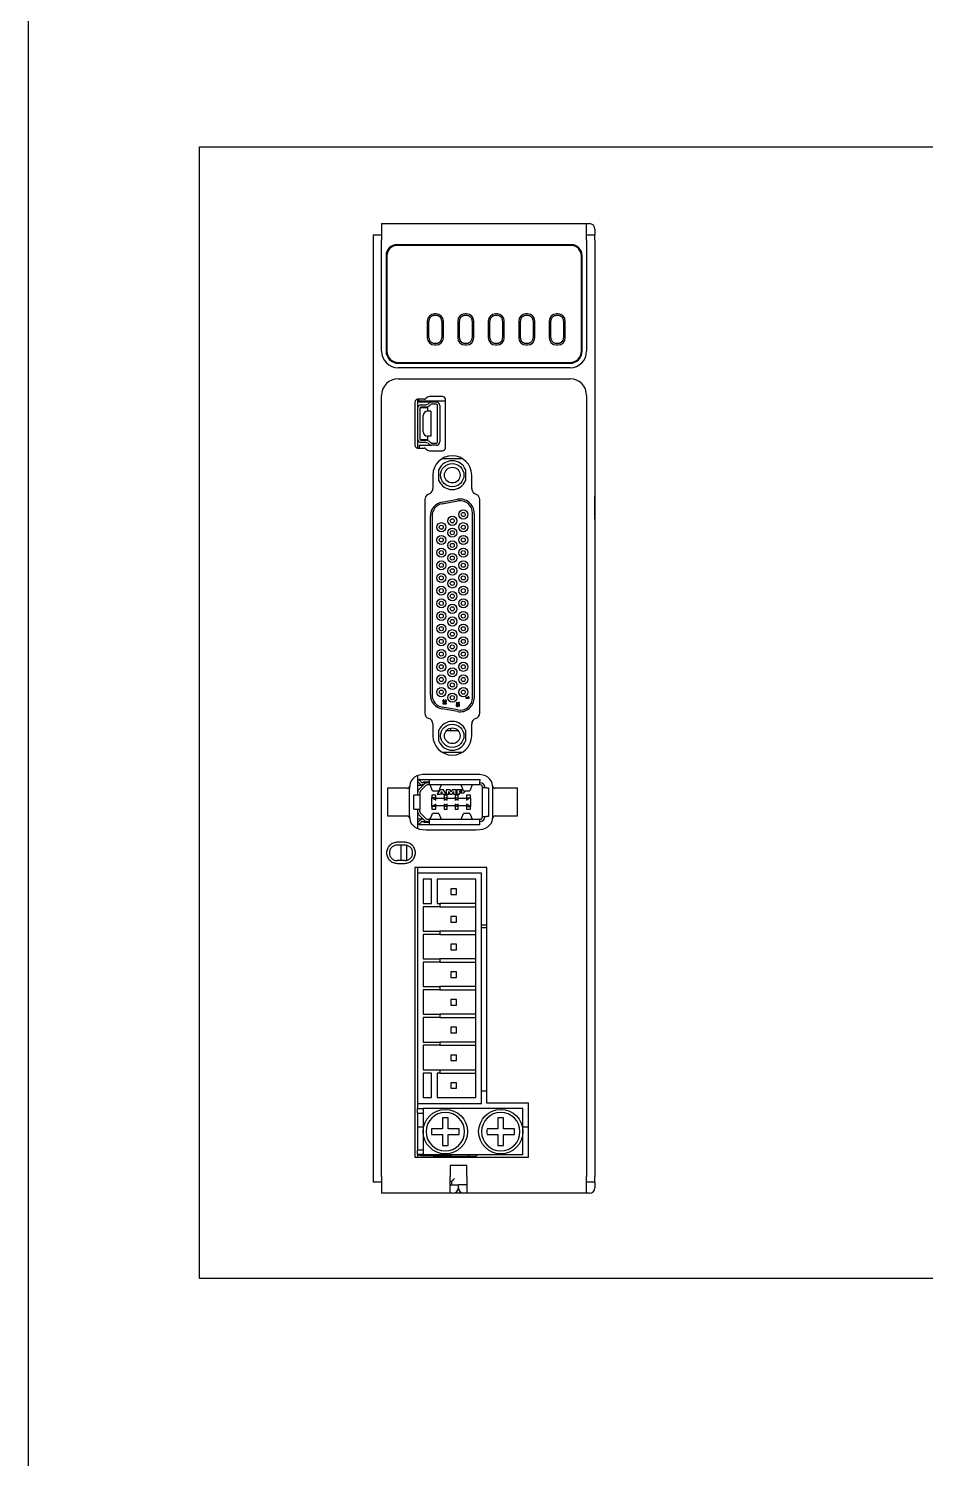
# Model space of a CAD drawing. Header units: inches. Extents: x 57 to 2760, y -193 to 2149.
# Drawn here: x 1516.4 to 1678.3, y 1387.6 to 1645.7 of the extents above; entities that cross this region are included whole.
import ezdxf

# ---------------------------------------------------------------- set-up
doc = ezdxf.new("R2010")
doc.units = ezdxf.units.IN
doc.header["$MEASUREMENT"] = 0

# ---------------------------------------------------------------- blocks, each defined once
blk = doc.blocks.new('EL7 Leadshine')
at = {"color": 7, "linetype": 'Continuous', "lineweight": 25}
for p, q in [((0, 85.5), (1.5, 85.5)), ((0, 85.5), (0, 84.5)), ((1.5, 87.5), (38.5, 87.5)), ((1.5, 87.5), (1.5, 84.5)), ((38.5, 84.5), (38.5, 87.5)), ((38.5, 87.5), (39, 87.5)), ((38.5, 85.5), (40, 85.5)), ((40, 86.5), (40, 85.5)), ((40, 84.5), (40, 85.5)), ((0, 84.5), (0, -84.5)), ((1.5, 64.5), (1.5, 84.5)), ((35.7, 83.7), (4.3, 83.7)), ((35.7, 83.55), (4.3, 83.55)), ((38.5, 84.5), (38.5, 64.5)), ((40, 84.5), (40, -84.5)), ((2.3, 81.7), (2.3, 64.5)), ((2.45, 81.7), (2.45, 64.5)), ((37.55, 64.5), (37.55, 81.7)), ((37.7, 64.5), (37.7, 81.7)), ((9.74, 69.91), (9.74, 66.91)), ((10.04, 66.91), (10.04, 69.91)), ((11.34, 71.21), (11.04, 71.21)), ((11.34, 70.91), (11.04, 70.91)), ((12.34, 69.91), (12.34, 66.91)), ((12.64, 66.91), (12.64, 69.91)), ((15.24, 69.91), (15.24, 66.91)), ((15.54, 66.91), (15.54, 69.91)), ((16.84, 71.21), (16.54, 71.21)), ((16.84, 70.91), (16.54, 70.91)), ((17.84, 69.91), (17.84, 66.91)), ((18.14, 66.91), (18.14, 69.91)), ((20.74, 69.91), (20.74, 66.91)), ((21.04, 66.91), (21.04, 69.91)), ((22.34, 71.21), (22.04, 71.21)), ((22.34, 70.91), (22.04, 70.91)), ((23.34, 69.91), (23.34, 66.91)), ((23.64, 66.91), (23.64, 69.91)), ((26.24, 69.91), (26.24, 66.91)), ((26.54, 66.91), (26.54, 69.91)), ((27.84, 71.21), (27.54, 71.21)), ((27.84, 70.91), (27.54, 70.91)), ((28.84, 69.91), (28.84, 66.91)), ((29.14, 66.91), (29.14, 69.91)), ((31.74, 69.91), (31.74, 66.91)), ((32.04, 66.91), (32.04, 69.91)), ((33.34, 71.21), (33.04, 71.21)), ((33.34, 70.91), (33.04, 70.91)), ((34.34, 69.91), (34.34, 66.91)), ((34.64, 66.91), (34.64, 69.91)), ((11.04, 65.91), (11.34, 65.91)), ((11.04, 65.61), (11.34, 65.61)), ((16.54, 65.91), (16.84, 65.91)), ((16.54, 65.61), (16.84, 65.61)), ((22.04, 65.91), (22.34, 65.91)), ((22.04, 65.61), (22.34, 65.61)), ((27.54, 65.91), (27.84, 65.91)), ((27.54, 65.61), (27.84, 65.61)), ((33.04, 65.91), (33.34, 65.91)), ((33.04, 65.61), (33.34, 65.61)), ((4.5, 62.45), (35.5, 62.45)), ((4.5, 62.3), (35.5, 62.3)), ((35.5, 61.5), (4.5, 61.5)), ((4.5, 59.5), (35.5, 59.5)), ((1.5, -84.5), (1.5, 56.5)), ((7.5, 55.3), (7.5, 47.5)), ((9.16, 55.8), (8, 55.8)), ((8, 55.8), (8, 54.2)), ((8, 54.2), (8, 48.6)), ((8.3, 55.3), (8.3, 55.8)), ((8.3, 55.5), (13, 55.5)), ((10.52, 55.3), (8.3, 55.3)), ((8.4, 54.2), (8.4, 48.6)), ((8.43, 54.3), (9.8, 54.3)), ((8.6, 54.8), (9.48, 54.8)), ((9.48, 54.4), (8.6, 54.4)), ((9.8, 56.18), (9.48, 55.92)), ((9.8, 54.3), (9.8, 53.65)), ((9.87, 54.94), (10.13, 55.16)), ((12.5, 56.3), (10.12, 56.3)), ((10.39, 54.85), (10.12, 54.63)), ((11.4, 55.3), (10.52, 55.3)), ((11.4, 54.9), (10.52, 54.9)), ((11.6, 48.1), (11.6, 54.7)), ((12, 54.7), (12, 48.1)), ((13, 47), (13, 55.8)), ((38.5, 56.5), (38.5, -84.5)), ((9, 49.95), (9, 52.85)), ((10.4, 53.65), (9.8, 53.65)), ((10.4, 53.65), (10.4, 49.15)), ((10.4, 49.15), (9.8, 49.15)), ((9.8, 49.15), (9.8, 48.5)), ((8, 48.6), (8, 47)), ((8, 47), (9.16, 47)), ((8.3, 47.5), (8.3, 47)), ((8.3, 47.5), (10.52, 47.5)), ((9.8, 48.5), (8.43, 48.5)), ((8.6, 48.4), (9.48, 48.4)), ((9.48, 48), (8.6, 48)), ((9.48, 46.88), (9.8, 46.62)), ((10.13, 47.64), (9.87, 47.86)), ((10.12, 48.17), (10.39, 47.95)), ((10.12, 46.5), (12.5, 46.5)), ((10.52, 47.9), (11.4, 47.9)), ((11.4, 47.5), (10.52, 47.5)), ((12.46, 45.11), (16.04, 45.11)), ((10.75, 42.11), (10.75, 39.69)), ((17.75, 39.69), (17.75, 42.11)), ((10.25, 38.82), (9.8, 38.56)), ((18.7, 38.56), (18.25, 38.82)), ((9.3, 37.7), (9.3, -0.86)), ((12.4, 37.25), (15.22, 37.75)), ((12.45, 36.95), (15.27, 37.45)), ((19.2, -0.86), (19.2, 37.7)), ((10.3, 2.43), (10.3, 34.75)), ((10.6, 34.75), (10.6, 2.43)), ((17.9, 1.93), (17.9, 35.25)), ((18.2, 35.25), (18.2, 1.93)), ((40, 34.19), (40, 34.61)), ((15.27, -0.27), (12.45, 0.23)), ((12.56, 1.46), (12.55, 1.4)), ((12.55, 1.4), (12.55, 1.3)), ((12.55, 1.3), (12.56, 1.25)), ((13.08, 0.93), (12.55, 0.93)), ((12.55, 0.93), (12.55, 0.85)), ((12.55, 0.85), (13.18, 0.85)), ((12.59, 1.51), (12.56, 1.46)), ((12.56, 1.25), (12.59, 1.19)), ((12.62, 1.55), (12.59, 1.51)), ((12.59, 1.19), (12.62, 1.15)), ((12.66, 1.58), (12.62, 1.55)), ((12.62, 1.39), (12.63, 1.46)), ((12.62, 1.31), (12.62, 1.39)), ((12.63, 1.25), (12.62, 1.31)), ((12.62, 1.15), (12.66, 1.13)), ((12.63, 1.46), (12.64, 1.48)), ((12.64, 1.22), (12.63, 1.25)), ((12.64, 1.48), (12.67, 1.51)), ((12.67, 1.19), (12.64, 1.22)), ((12.7, 1.59), (12.66, 1.58)), ((12.66, 1.13), (12.7, 1.11)), ((12.67, 1.51), (12.7, 1.52)), ((12.7, 1.18), (12.67, 1.19)), ((12.7, 1.52), (12.7, 1.59)), ((12.75, 1.18), (12.7, 1.18)), ((12.7, 1.11), (12.75, 1.11)), ((12.81, 1.21), (12.75, 1.18)), ((12.75, 1.11), (12.81, 1.13)), ((12.83, 1.25), (12.81, 1.21)), ((12.81, 1.13), (12.85, 1.15)), ((12.85, 1.33), (12.83, 1.25)), ((12.9, 1.38), (12.85, 1.38)), ((12.85, 1.38), (12.85, 1.33)), ((12.85, 1.15), (12.87, 1.22)), ((12.87, 1.22), (12.91, 1.17)), ((12.9, 1.33), (12.9, 1.38)), ((12.93, 1.25), (12.9, 1.33)), ((12.91, 1.17), (12.96, 1.14)), ((12.96, 1.22), (12.93, 1.25)), ((13.01, 1.19), (12.96, 1.22)), ((12.96, 1.14), (13.01, 1.13)), ((13.09, 1.01), (12.98, 1.01)), ((12.98, 1.01), (13.08, 0.93)), ((13.04, 1.19), (13.01, 1.19)), ((13.01, 1.13), (13.04, 1.13)), ((13.09, 1.56), (13.04, 1.58)), ((13.04, 1.58), (13.04, 1.51)), ((13.04, 1.51), (13.08, 1.48)), ((13.08, 1.22), (13.04, 1.19)), ((13.04, 1.13), (13.09, 1.14)), ((13.08, 1.48), (13.1, 1.44)), ((13.1, 1.26), (13.08, 1.22)), ((13.14, 1.51), (13.09, 1.56)), ((13.09, 1.14), (13.14, 1.19)), ((13.18, 0.93), (13.09, 1.01)), ((13.1, 1.44), (13.12, 1.38)), ((13.12, 1.33), (13.1, 1.26)), ((13.12, 1.38), (13.12, 1.33)), ((13.17, 1.46), (13.14, 1.51)), ((13.14, 1.19), (13.17, 1.25)), ((13.18, 1.37), (13.17, 1.46)), ((13.17, 1.25), (13.18, 1.34)), ((13.18, 1.34), (13.18, 1.37)), ((13.18, 0.85), (13.18, 0.93)), ((15.48, 1.01), (14.95, 1.01)), ((14.95, 1.01), (14.95, 0.93)), ((14.95, 0.93), (15.58, 0.93)), ((14.96, 0.68), (14.95, 0.61)), ((14.95, 0.61), (14.95, 0.55)), ((14.95, 0.55), (14.96, 0.48)), ((15, 0.75), (14.96, 0.68)), ((14.96, 0.48), (15, 0.42)), ((15.06, 0.79), (15, 0.75)), ((15, 0.42), (15.06, 0.38)), ((15.02, 0.63), (15.03, 0.67)), ((15.02, 0.53), (15.02, 0.63)), ((15.03, 0.49), (15.02, 0.53)), ((15.03, 0.67), (15.06, 0.71)), ((15.06, 0.45), (15.03, 0.49)), ((15.13, 0.81), (15.06, 0.79)), ((15.06, 0.71), (15.1, 0.73)), ((15.1, 0.43), (15.06, 0.45)), ((15.06, 0.38), (15.13, 0.35)), ((15.1, 0.73), (15.14, 0.75)), ((15.14, 0.42), (15.1, 0.43)), ((15.22, 0.83), (15.13, 0.81)), ((15.13, 0.35), (15.19, 0.35)), ((15.14, 0.75), (15.18, 0.75)), ((15.18, 0.42), (15.14, 0.42)), ((15.18, 0.75), (15.22, 0.73)), ((15.18, 0.42), (15.22, 0.43)), ((15.19, 0.35), (15.26, 0.38)), ((15.31, 0.83), (15.22, 0.83)), ((15.22, 0.73), (15.25, 0.71)), ((15.22, 0.43), (15.25, 0.45)), ((15.25, 0.71), (15.27, 0.67)), ((15.25, 0.45), (15.27, 0.49)), ((15.26, 0.38), (15.3, 0.42)), ((15.27, 0.67), (15.29, 0.63)), ((15.29, 0.53), (15.27, 0.49)), ((15.34, 0.68), (15.29, 0.76)), ((15.29, 0.76), (15.31, 0.76)), ((15.29, 0.63), (15.29, 0.53)), ((15.3, 0.42), (15.34, 0.48)), ((15.41, 0.81), (15.31, 0.83)), ((15.31, 0.76), (15.4, 0.75)), ((15.36, 0.61), (15.34, 0.68)), ((15.34, 0.48), (15.36, 0.55)), ((15.36, 0.55), (15.36, 0.61)), ((15.49, 1.09), (15.38, 1.09)), ((15.38, 1.09), (15.48, 1.01)), ((15.4, 0.75), (15.44, 0.73)), ((15.48, 0.79), (15.41, 0.81)), ((15.44, 0.73), (15.48, 0.71)), ((15.48, 0.47), (15.44, 0.44)), ((15.44, 0.44), (15.44, 0.38)), ((15.44, 0.38), (15.48, 0.39)), ((15.53, 0.75), (15.48, 0.79)), ((15.48, 0.71), (15.5, 0.67)), ((15.5, 0.51), (15.48, 0.47)), ((15.48, 0.39), (15.53, 0.43)), ((15.58, 1.01), (15.49, 1.09)), ((15.5, 0.67), (15.52, 0.63)), ((15.52, 0.55), (15.5, 0.51)), ((15.52, 0.63), (15.52, 0.55)), ((15.57, 0.68), (15.53, 0.75)), ((15.53, 0.43), (15.57, 0.49)), ((15.58, 0.61), (15.57, 0.68)), ((15.57, 0.49), (15.58, 0.56)), ((15.58, 0.93), (15.58, 1.01)), ((15.58, 0.56), (15.58, 0.61)), ((17.21, 1.96), (16.69, 1.96)), ((16.69, 1.96), (16.69, 1.84)), ((16.69, 1.84), (17.32, 1.84)), ((17.23, 2.08), (17.12, 2.08)), ((17.12, 2.08), (17.21, 1.96)), ((17.32, 1.96), (17.23, 2.08)), ((17.32, 1.84), (17.32, 1.96)), ((15.22, -0.57), (12.4, -0.07)), ((10.75, -2.78), (10.75, -4.93)), ((15.35, -4.03), (13.15, -4.03)), ((14, -4.03), (14, -3.53)), ((17.75, -4.93), (17.75, -2.78)), ((16.04, -7.93), (12.46, -7.93)), ((8, -12.15), (8, -15.18)), ((8.4, -12.83), (10.1, -12.83)), ((18.55, -11.9), (9.55, -11.9)), ((10.1, -12.8), (10.1, -13.11)), ((10.1, -12.8), (19.2, -12.8)), ((19.2, -12.8), (19.2, -13.11)), ((6.08, -14.4), (2.55, -14.4)), ((2.55, -14.4), (2.55, -19.4)), ((6.55, -19.4), (6.55, -14.4)), ((8.22, -12.95), (8, -12.91)), ((8, -13.31), (8.14, -13.34)), ((8.94, -13.9), (8, -13.9)), ((8, -15.18), (8, -15.65)), ((8.23, -14.61), (9.2, -13.64)), ((8.4, -15.18), (8.4, -15.65)), ((9.48, -13.93), (8.52, -14.89)), ((9.76, -13.41), (8.83, -13.41)), ((9.03, -13.81), (8.83, -13.81)), ((8.83, -13.81), (8.83, -13.9)), ((10.1, -13.3), (9.15, -13.3)), ((10.1, -13.41), (9.77, -13.41)), ((10.1, -13.81), (9.77, -13.81)), ((10.1, -13.11), (10.1, -13.81)), ((19.2, -13.81), (10.1, -13.81)), ((10.69, -14.86), (10.26, -13.81)), ((10.69, -14.86), (11.81, -14.86)), ((12.02, -14.66), (11.55, -15.5)), ((12.24, -13.81), (11.81, -14.86)), ((12.65, -14.66), (12.02, -14.66)), ((12.08, -15.5), (12.12, -15.41)), ((12.12, -15.41), (12.55, -15.41)), ((12.22, -15.2), (12.33, -14.96)), ((12.22, -15.2), (12.45, -15.2)), ((12.33, -14.96), (12.45, -15.2)), ((12.55, -15.41), (12.59, -15.5)), ((13.12, -15.5), (12.65, -14.66)), ((13.87, -14.66), (13.14, -14.66)), ((13.14, -14.66), (13.14, -15.5)), ((13.6, -15.5), (13.6, -14.96)), ((13.6, -14.96), (13.83, -15.5)), ((14.05, -15.09), (13.87, -14.66)), ((14.22, -14.66), (14.05, -15.09)), ((14.95, -14.66), (14.22, -14.66)), ((14.26, -15.5), (14.49, -14.96)), ((14.49, -14.96), (14.49, -15.5)), ((14.95, -15.5), (14.95, -14.66)), ((15.93, -14.66), (15.08, -14.66)), ((15.08, -14.66), (15.08, -15.5)), ((15.54, -14.9), (15.54, -15.02)), ((15.93, -14.9), (15.54, -14.9)), ((15.54, -15.02), (15.93, -15.02)), ((15.54, -15.25), (15.93, -15.25)), ((15.54, -15.5), (15.54, -15.25)), ((16.29, -14.86), (15.86, -13.81)), ((16.23, -14.7), (15.93, -14.66)), ((16.29, -14.86), (17.41, -14.86)), ((17.84, -13.81), (17.41, -14.86)), ((19.2, -13.81), (19.2, -13.11)), ((19.3, -13.41), (19.2, -13.41)), ((19.3, -13.81), (19.2, -13.81)), ((19.7, -14.3), (19.7, -14.21)), ((19.7, -19.5), (19.7, -14.3)), ((20.4, -14.3), (19.7, -14.3)), ((20.1, -14.21), (20.1, -14.3)), ((20.4, -14.3), (20.76, -14.3)), ((20.76, -14.3), (20.76, -19.5)), ((21.55, -19.4), (21.55, -14.4)), ((26.05, -14.4), (22.02, -14.4)), ((26.05, -19.4), (26.05, -14.4)), ((7.34, -18.15), (7.34, -15.65)), ((7.7, -15.65), (7.34, -15.65)), ((8.4, -15.65), (7.7, -15.65)), ((8.4, -15.65), (8.4, -18.15)), ((11.3, -15.65), (10.55, -15.65)), ((10.55, -15.65), (10.55, -16.11)), ((10.55, -17.69), (10.55, -16.11)), ((10.68, -16.11), (10.55, -16.11)), ((10.55, -17.69), (10.68, -17.69)), ((10.55, -17.69), (10.55, -18.15)), ((11.3, -16.11), (10.68, -16.11)), ((11.3, -17.69), (10.68, -17.69)), ((11.25, -16.41), (11.3, -16.41)), ((11.3, -17.39), (11.25, -17.39)), ((11.3, -16.11), (11.3, -15.65)), ((11.3, -16.41), (11.3, -16.11)), ((11.3, -16.21), (12.8, -16.21)), ((11.3, -16.61), (11.3, -16.41)), ((11.3, -17.39), (11.3, -17.19)), ((11.3, -17.69), (11.3, -17.39)), ((12.8, -17.59), (11.3, -17.59)), ((11.3, -18.15), (11.3, -17.69)), ((11.55, -15.5), (12.08, -15.5)), ((12.59, -15.5), (13.12, -15.5)), ((13.3, -15.65), (12.8, -15.65)), ((12.8, -15.65), (12.8, -16.11)), ((12.8, -16.11), (13.3, -16.11)), ((12.8, -16.11), (12.8, -16.41)), ((12.8, -16.41), (12.8, -16.61)), ((12.8, -16.41), (13.3, -16.41)), ((12.8, -17.19), (12.8, -17.39)), ((13.3, -17.39), (12.8, -17.39)), ((12.8, -17.39), (12.8, -17.69)), ((13.3, -17.69), (12.8, -17.69)), ((12.8, -17.69), (12.8, -18.15)), ((13.14, -15.5), (13.6, -15.5)), ((13.3, -16.11), (13.3, -15.65)), ((13.3, -16.41), (13.3, -16.11)), ((13.3, -16.21), (14.8, -16.21)), ((13.3, -16.61), (13.3, -16.41)), ((13.3, -17.39), (13.3, -17.19)), ((13.3, -17.69), (13.3, -17.39)), ((14.8, -17.59), (13.3, -17.59)), ((13.3, -18.15), (13.3, -17.69)), ((13.83, -15.5), (14.26, -15.5)), ((14.49, -15.5), (14.95, -15.5)), ((15.3, -15.65), (14.8, -15.65)), ((14.8, -15.65), (14.8, -16.11)), ((14.8, -16.11), (14.8, -16.41)), ((14.8, -16.11), (15.3, -16.11)), ((14.8, -16.41), (14.8, -16.61)), ((14.8, -16.41), (15.3, -16.41)), ((14.8, -17.19), (14.8, -17.39)), ((15.3, -17.39), (14.8, -17.39)), ((14.8, -17.39), (14.8, -17.69)), ((15.3, -17.69), (14.8, -17.69)), ((14.8, -17.69), (14.8, -18.15)), ((15.08, -15.5), (15.54, -15.5)), ((15.3, -16.11), (15.3, -15.65)), ((15.3, -16.41), (15.3, -16.11)), ((15.3, -16.21), (16.8, -16.21)), ((15.3, -16.61), (15.3, -16.41)), ((15.3, -17.39), (15.3, -17.19)), ((15.3, -17.69), (15.3, -17.39)), ((16.8, -17.59), (15.3, -17.59)), ((15.3, -18.15), (15.3, -17.69)), ((17.55, -15.65), (16.8, -15.65)), ((16.8, -15.65), (16.8, -16.11)), ((16.8, -16.11), (16.8, -16.41)), ((16.8, -16.11), (17.42, -16.11)), ((16.8, -16.41), (16.8, -16.61)), ((16.8, -16.41), (16.85, -16.41)), ((16.8, -17.19), (16.8, -17.39)), ((16.8, -17.39), (16.8, -17.69)), ((16.85, -17.39), (16.8, -17.39)), ((16.8, -17.69), (17.42, -17.69)), ((16.8, -17.69), (16.8, -18.15)), ((17.55, -16.11), (17.42, -16.11)), ((17.42, -17.69), (17.55, -17.69)), ((17.55, -16.11), (17.55, -15.65)), ((17.55, -16.11), (17.55, -17.69)), ((17.55, -18.15), (17.55, -17.69)), ((2.55, -19.4), (6.08, -19.4)), ((7.34, -18.15), (7.7, -18.15)), ((7.7, -18.15), (8.4, -18.15)), ((8, -18.15), (8, -18.62)), ((8, -18.62), (8, -21.63)), ((8, -19.9), (8.94, -19.9)), ((8.14, -20.46), (8, -20.49)), ((9.2, -20.16), (8.23, -19.19)), ((8.4, -18.62), (8.4, -18.15)), ((8.52, -18.91), (9.48, -19.87)), ((8.83, -19.9), (8.83, -19.99)), ((9.03, -19.99), (8.83, -19.99)), ((8.83, -20.39), (9.75, -20.39)), ((9.15, -20.5), (10.1, -20.5)), ((9.77, -19.99), (10.1, -19.99)), ((10.1, -20.39), (9.77, -20.39)), ((10.1, -19.99), (10.1, -20.69)), ((10.1, -19.99), (19.2, -19.99)), ((10.25, -19.99), (10.1, -19.99)), ((10.26, -19.99), (10.69, -18.94)), ((10.55, -18.15), (11.3, -18.15)), ((11.81, -18.94), (10.69, -18.94)), ((11.81, -18.94), (12.24, -19.99)), ((12.8, -18.15), (13.3, -18.15)), ((14.8, -18.15), (15.3, -18.15)), ((15.86, -19.99), (16.29, -18.94)), ((17.41, -18.94), (16.29, -18.94)), ((16.8, -18.15), (17.55, -18.15)), ((17.41, -18.94), (17.84, -19.99)), ((19.2, -20.69), (19.2, -19.99)), ((19.3, -19.99), (19.2, -19.99)), ((19.2, -20.39), (19.3, -20.39)), ((19.7, -19.5), (20.4, -19.5)), ((19.7, -19.59), (19.7, -19.5)), ((20.1, -19.5), (20.1, -19.59)), ((20.76, -19.5), (20.4, -19.5)), ((22.02, -19.4), (26.05, -19.4)), ((8, -20.89), (8.22, -20.85)), ((10.1, -20.98), (8.4, -20.98)), ((9.55, -21.9), (18.55, -21.9)), ((10.1, -20.69), (10.1, -21)), ((19.2, -21), (10.1, -21)), ((19.2, -21), (19.2, -20.69)), ((5.7, -24.16), (4.3, -24.16)), ((5.7, -24.66), (4.3, -24.66)), ((5, -27.46), (5, -24.66)), ((6, -24.72), (6, -27.4)), ((5.7, -27.46), (4.3, -27.46)), ((4.3, -27.96), (5.7, -27.96)), ((20.5, -28.7), (7.5, -28.7)), ((7.5, -28.7), (7.5, -81)), ((8, -28.7), (8, -29.7)), ((19.5, -29.7), (8, -29.7)), ((8, -29.7), (8, -71.3)), ((10.5, -30.8), (9, -30.8)), ((9, -30.8), (9, -35.2)), ((10.5, -35.2), (10.5, -30.8)), ((18.5, -30.8), (11.5, -30.8)), ((11.5, -30.8), (11.5, -35.2)), ((18.5, -70.2), (18.5, -30.8)), ((19.5, -71.3), (19.5, -29.7)), ((20.5, -71.23), (20.5, -28.7)), ((14, -32.55), (14, -33.55)), ((15, -32.55), (14, -32.55)), ((15, -33.55), (15, -32.55)), ((9, -35.2), (10.5, -35.2)), ((12, -35.8), (9, -35.8)), ((9, -35.8), (9, -40.2)), ((11.5, -35.2), (12, -35.2)), ((12, -35.2), (12, -35.8)), ((18.5, -35.2), (12, -35.2)), ((12, -35.8), (18.5, -35.8)), ((14, -33.55), (15, -33.55)), ((14, -37.55), (14, -38.55)), ((15, -37.55), (14, -37.55)), ((14, -38.55), (15, -38.55)), ((15, -38.55), (15, -37.55)), ((9, -40.2), (12, -40.2)), ((12, -40.8), (9, -40.8)), ((9, -40.8), (9, -45.2)), ((12, -40.2), (12, -40.8)), ((18.5, -40.2), (12, -40.2)), ((12, -40.8), (18.5, -40.8)), ((19.5, -39.03), (20.5, -39.03)), ((20.5, -39.6), (19.5, -39.6)), ((14, -42.55), (14, -43.55)), ((15, -42.55), (14, -42.55)), ((14, -43.55), (15, -43.55)), ((15, -43.55), (15, -42.55)), ((9, -45.2), (12, -45.2)), ((12, -45.8), (9, -45.8)), ((9, -45.8), (9, -50.2)), ((12, -45.2), (12, -45.8)), ((18.5, -45.2), (12, -45.2)), ((12, -45.8), (18.5, -45.8)), ((15, -47.55), (14, -47.55)), ((14, -47.55), (14, -48.55)), ((14, -48.55), (15, -48.55)), ((15, -48.55), (15, -47.55)), ((9, -50.2), (12, -50.2)), ((12, -50.8), (9, -50.8)), ((9, -50.8), (9, -55.2)), ((12, -50.2), (12, -50.8)), ((18.5, -50.2), (12, -50.2)), ((12, -50.8), (18.5, -50.8)), ((15, -52.55), (14, -52.55)), ((14, -52.55), (14, -53.55)), ((14, -53.55), (15, -53.55)), ((15, -53.55), (15, -52.55)), ((9, -55.2), (12, -55.2)), ((12, -55.8), (9, -55.8)), ((9, -55.8), (9, -60.2)), ((12, -55.2), (12, -55.8)), ((18.5, -55.2), (12, -55.2)), ((12, -55.8), (18.5, -55.8)), ((14, -57.55), (14, -58.55)), ((15, -57.55), (14, -57.55)), ((14, -58.55), (15, -58.55)), ((15, -58.55), (15, -57.55)), ((9, -60.2), (12, -60.2)), ((12, -60.8), (9, -60.8)), ((9, -60.8), (9, -65.2)), ((12, -60.2), (12, -60.8)), ((18.5, -60.2), (12, -60.2)), ((12, -60.8), (18.5, -60.8)), ((14, -62.55), (14, -63.55)), ((15, -62.55), (14, -62.55)), ((14, -63.55), (15, -63.55)), ((15, -63.55), (15, -62.55)), ((9, -65.2), (12, -65.2)), ((10.5, -65.8), (9, -65.8)), ((9, -65.8), (9, -70.2)), ((10.5, -70.2), (10.5, -65.8)), ((12, -65.8), (11.5, -65.8)), ((11.5, -65.8), (11.5, -70.2)), ((12, -65.2), (12, -65.8)), ((12, -65.2), (18.5, -65.2)), ((12, -65.8), (18.5, -65.8)), ((15, -67.55), (14, -67.55)), ((14, -67.55), (14, -68.55)), ((14, -68.55), (15, -68.55)), ((15, -68.55), (15, -67.55)), ((19.5, -69), (20.5, -69)), ((8, -71.3), (19.5, -71.3)), ((8, -71.3), (8, -72.23)), ((8, -73.03), (8, -72.23)), ((8, -72.23), (9, -72.23)), ((9, -70.2), (10.5, -70.2)), ((9, -72.23), (9, -76.38)), ((27, -72.23), (9, -72.23)), ((11.5, -70.2), (18.5, -70.2)), ((28, -71.23), (20.5, -71.23)), ((27, -76.38), (27, -72.23)), ((28, -81), (28, -71.23)), ((8, -73.03), (9, -73.03)), ((8, -73.03), (8, -79.73)), ((12.5, -73.91), (12.5, -75.88)), ((13.5, -75.88), (13.5, -73.91)), ((22.5, -73.91), (22.5, -75.88)), ((23.5, -75.88), (23.5, -73.91)), ((8, -75.53), (9, -75.53)), ((8, -75.53), (8, -75.55)), ((9, -76.38), (9, -80.53)), ((12.5, -75.88), (10.53, -75.88)), ((10.53, -76.88), (12.5, -76.88)), ((12.5, -76.88), (12.5, -78.86)), ((15.47, -75.88), (13.5, -75.88)), ((13.5, -78.86), (13.5, -76.88)), ((13.5, -76.88), (15.47, -76.88)), ((22.5, -75.88), (20.53, -75.88)), ((20.53, -76.88), (22.5, -76.88)), ((22.5, -76.88), (22.5, -78.86)), ((25.47, -75.88), (23.5, -75.88)), ((23.5, -78.86), (23.5, -76.88)), ((23.5, -76.88), (25.47, -76.88)), ((27, -75.53), (28, -75.53)), ((27, -80.53), (27, -76.38)), ((8, -80.53), (8, -79.73)), ((9, -79.73), (8, -79.73)), ((7.5, -81), (28, -81)), ((9, -80.53), (8, -80.53)), ((8, -80.53), (8, -81)), ((9, -80.53), (27, -80.53)), ((16.85, -82.5), (13.85, -82.5)), ((13.85, -82.5), (13.85, -84.5)), ((16.85, -84.5), (16.85, -82.5)), ((18.5, -80.85), (17.49, -80.83)), ((18.5, -81), (18.5, -80.85)), ((0, -84.5), (0, -85.5)), ((1.5, -84.5), (1.5, -87.5)), ((13.85, -87.5), (13.85, -84.5)), ((16.85, -84.5), (16.85, -87.5)), ((38.5, -87.5), (38.5, -84.5)), ((40, -85.5), (40, -84.5)), ((1.5, -85.5), (0, -85.5)), ((13.85, -87.5), (1.5, -87.5)), ((14.15, -85.35), (13.85, -85.35)), ((13.85, -86), (15.35, -86)), ((14.35, -87.5), (13.85, -87.5)), ((14.15, -86), (14.15, -85.35)), ((16.35, -87.5), (14.65, -87.5)), ((15.35, -86.5), (15.35, -86)), ((16.85, -86), (15.35, -86)), ((16.85, -87.5), (16.35, -87.5)), ((38.5, -87.5), (16.85, -87.5)), ((40, -85.5), (38.5, -85.5)), ((39, -87.5), (38.5, -87.5)), ((40, -85.5), (40, -86.5))]:
    blk.add_line(p, q, dxfattribs=at)
at = {"color": 7, "linetype": 'Continuous', "lineweight": 25, "flags": 128}
blk.add_lwpolyline([(14.65, -87.5), (14.55, -87.49), (14.53, -87.48)], dxfattribs=at)
at = {"color": 7, "linetype": 'Continuous', "lineweight": 25}
for centre, radius in [((14.25, 42.11), 2.1), ((14.25, 42.11), 1.42), ((14.25, 33.86), 0.822), ((14.25, 33.86), 0.365), ((16.23, 35), 0.822), ((16.23, 35), 0.365), ((12.27, 32.71), 0.822), ((12.27, 30.42), 0.822), ((12.27, 32.71), 0.365), ((14.25, 31.72), 0.822), ((14.25, 31.72), 0.365), ((16.23, 32.71), 0.822), ((16.23, 30.42), 0.822), ((16.23, 32.71), 0.365), ((12.27, 28.13), 0.822), ((12.27, 30.42), 0.365), ((12.27, 28.13), 0.365), ((14.25, 29.43), 0.822), ((14.25, 29.43), 0.365), ((16.23, 28.13), 0.822), ((16.23, 30.42), 0.365), ((16.23, 28.13), 0.365), ((12.27, 25.84), 0.822), ((12.27, 25.84), 0.365), ((14.25, 27.14), 0.822), ((14.25, 27.14), 0.365), ((16.23, 25.84), 0.822), ((16.23, 25.84), 0.365), ((12.27, 23.55), 0.822), ((12.27, 23.55), 0.365), ((14.25, 24.85), 0.822), ((14.25, 22.56), 0.822), ((14.25, 24.85), 0.365), ((16.23, 23.55), 0.822), ((16.23, 23.55), 0.365), ((12.27, 21.26), 0.822), ((12.27, 21.26), 0.365), ((14.25, 20.27), 0.822), ((14.25, 22.56), 0.365), ((16.23, 21.26), 0.822), ((16.23, 21.26), 0.365), ((12.27, 18.97), 0.822), ((12.27, 18.97), 0.365), ((14.25, 17.98), 0.822), ((14.25, 20.27), 0.365), ((14.25, 17.98), 0.365), ((16.23, 18.97), 0.822), ((16.23, 18.97), 0.365), ((12.27, 16.68), 0.822), ((12.27, 16.68), 0.365), ((14.25, 15.69), 0.822), ((14.25, 15.69), 0.365), ((16.23, 16.68), 0.822), ((16.23, 16.68), 0.365), ((12.27, 14.39), 0.822), ((12.27, 12.1), 0.822), ((12.27, 14.39), 0.365), ((14.25, 13.4), 0.822), ((14.25, 13.4), 0.365), ((16.23, 14.39), 0.822), ((16.23, 12.1), 0.822), ((16.23, 14.39), 0.365), ((12.27, 9.81), 0.822), ((12.27, 12.1), 0.365), ((14.25, 11.11), 0.822), ((14.25, 11.11), 0.365), ((16.23, 9.81), 0.822), ((16.23, 12.1), 0.365), ((12.27, 7.52), 0.822), ((12.27, 9.81), 0.365), ((12.27, 7.52), 0.365), ((14.25, 8.82), 0.822), ((14.25, 8.82), 0.365), ((16.23, 7.52), 0.822), ((16.23, 9.81), 0.365), ((16.23, 7.52), 0.365), ((12.27, 5.23), 0.822), ((12.27, 5.23), 0.365), ((14.25, 6.53), 0.822), ((14.25, 6.53), 0.365), ((16.23, 5.23), 0.822), ((16.23, 5.23), 0.365), ((12.27, 2.94), 0.822), ((12.27, 2.94), 0.365), ((14.25, 4.24), 0.822), ((14.25, 1.95), 0.822), ((14.25, 4.24), 0.365), ((16.23, 2.94), 0.822), ((16.23, 2.94), 0.365), ((14.25, 1.95), 0.365), ((14.25, -4.93), 2.1), ((14.25, -4.93), 1.42), ((13, -76.38), 4), ((23, -76.38), 4)]:
    blk.add_circle(centre, radius, dxfattribs=at)
for centre, radius, start, end in [((39, 86.5), 1, 0, 90), ((4.3, 81.7), 2, 90, 180), ((4.3, 81.7), 1.85, 90, 180), ((35.7, 81.7), 2, 0, 90), ((35.7, 81.7), 1.85, 0, 90), ((11.04, 69.91), 1.3, 90, 180), ((11.34, 69.91), 1.3, 0, 90), ((16.54, 69.91), 1.3, 90, 180), ((16.84, 69.91), 1.3, 0, 90), ((22.04, 69.91), 1.3, 90, 180), ((22.34, 69.91), 1.3, 0, 90), ((27.54, 69.91), 1.3, 90, 180), ((27.84, 69.91), 1.3, 0, 90), ((33.04, 69.91), 1.3, 90, 180), ((33.34, 69.91), 1.3, 0, 90), ((11.04, 66.91), 1.3, 180, 270), ((11.34, 66.91), 1.3, 270, 0), ((16.54, 66.91), 1.3, 180, 270), ((16.84, 66.91), 1.3, 270, 0), ((22.04, 66.91), 1.3, 180, 270), ((22.34, 66.91), 1.3, 270, 0), ((27.54, 66.91), 1.3, 180, 270), ((27.84, 66.91), 1.3, 270, 0), ((33.04, 66.91), 1.3, 180, 270), ((33.34, 66.91), 1.3, 270, 0), ((4.5, 64.5), 3, 180, 270), ((4.5, 64.5), 2.2, 180, 270), ((4.5, 64.5), 2.05, 180, 270), ((35.5, 64.5), 2.2, 270, 0), ((35.5, 64.5), 3, 270, 0), ((35.5, 64.5), 2.05, 270, 0), ((4.5, 56.5), 3, 90, 180), ((35.5, 56.5), 3, 0, 90), ((8, 55.3), 0.5, 90, 180), ((8.6, 54.2), 0.6, 90, 180), ((8.6, 54.2), 0.2, 90, 180), ((9.16, 56.3), 0.5, 270, 309.8056), ((9.48, 55.4), 0.6, 270, 309.8056), ((9.48, 55.4), 1, 270, 309.8056), ((10.12, 55.8), 0.5, 90, 129.8056), ((10.52, 54.7), 0.6, 90, 129.8056), ((10.52, 54.7), 0.2, 90, 129.8056), ((11.4, 54.7), 0.6, 0, 90), ((11.4, 54.7), 0.2, 0, 90), ((12.5, 55.8), 0.5, 0, 90), ((9.8, 52.85), 0.8, 90, 180), ((9.8, 49.95), 0.8, 180, 270), ((8, 47.5), 0.5, 180, 270), ((8.6, 48.6), 0.6, 180, 270), ((8.6, 48.6), 0.2, 180, 270), ((9.16, 46.5), 0.5, 50.1944, 90), ((9.48, 47.4), 1, 50.1944, 90), ((9.48, 47.4), 0.6, 50.1944, 90), ((10.12, 47), 0.5, 230.1944, 270), ((10.52, 48.1), 0.6, 230.1944, 270), ((10.52, 48.1), 0.2, 230.1944, 270), ((11.4, 48.1), 0.6, 270, 0), ((11.4, 48.1), 0.2, 270, 0), ((12.5, 47), 0.5, 270, 0), ((14.25, 42.11), 3.5, 0, 180), ((14.25, 42.11), 2.6, 22.6199, 157.3801), ((9.75, 39.69), 1, 300, 0), ((14.25, 42.11), 2.6, 202.6199, 337.3801), ((18.75, 39.69), 1, 180, 240), ((10.3, 37.7), 1, 120, 180), ((12.84, 34.75), 2.54, 100, 180), ((12.84, 34.75), 2.24, 100, 180), ((15.66, 35.25), 2.54, 0, 100), ((15.66, 35.25), 2.24, 0, 100), ((18.2, 37.7), 1, 0, 60), ((12.84, 2.43), 2.54, 180, 260), ((12.84, 2.43), 2.24, 180, 260), ((15.66, 1.93), 2.54, 260, 360), ((15.66, 1.93), 2.24, 260, 360), ((10.3, -0.86), 1, 180, 254.038), ((9.75, -2.78), 1, 0, 74.038), ((14.25, -4.93), 2.6, 22.6199, 157.3801), ((18.75, -2.78), 1, 105.962, 180), ((18.2, -0.86), 1, 285.962, 360), ((14.25, -4.93), 3.5, 180, 0), ((14.25, -4.93), 2.6, 202.6199, 337.3801), ((8.4, -13.22), 0.4, 90, 132.6949), ((6.08, -13.9), 0.5, 269.9975, 353.0722), ((8.8, -15.18), 0.8, 135, 180), ((8.1, -13.54), 0.2, 24.1468, 78.6151), ((8.1, -13.54), 0.6, 24.1468, 78.6151), ((8.83, -13.21), 0.6, 204.1468, 270), ((8.8, -15.18), 0.4, 135, 180), ((9.77, -14.21), 0.8, 90.0009, 135), ((9.77, -14.21), 0.4, 90, 135), ((15.93, -14.96), 0.0625, 270, 90), ((19.3, -14.21), 0.8, 0, 90), ((19.3, -14.21), 0.4, 360, 89.9972), ((22.02, -13.9), 0.5, 186.9329, 270.011), ((6.08, -19.9), 0.5, 6.9329, 90.011), ((8.8, -18.62), 0.8, 180, 225), ((8.1, -20.26), 0.2, 281.3849, 335.8531), ((8.83, -20.59), 0.6, 90, 155.8532), ((8.8, -18.62), 0.4, 180, 225), ((9.77, -19.59), 0.8, 225, 270), ((9.77, -19.59), 0.4, 225, 270), ((19.3, -19.59), 0.4, 270, 0), ((19.3, -19.59), 0.8, 270.0038, 0), ((22.02, -19.9), 0.5, 90.0186, 173.0992), ((8.4, -20.58), 0.4, 227.3051, 270), ((13, -76.38), 3.47, 360, 180), ((13, -78.81), 4.92, 84.1731, 95.8269), ((23, -76.38), 3.47, 360, 180), ((23, -78.81), 4.92, 84.1731, 95.8269), ((13, -76.38), 3.47, 180, 360), ((15.42, -76.38), 4.92, 174.1731, 185.8269), ((10.58, -76.38), 4.92, 354.1731, 5.8269), ((23, -76.38), 3.47, 180, 360), ((25.42, -76.38), 4.92, 174.1731, 185.8269), ((20.58, -76.38), 4.92, 354.1731, 5.8269), ((13, -73.96), 4.92, 264.1731, 275.8269), ((23, -73.96), 4.92, 264.1731, 275.8269), ((8.5, -80.18), 0.5, 225.664, 268.9998), ((17.5, -80.33), 0.5, 203.6446, 268.9951), ((14.35, -86.5), 1, 270, 0), ((16.35, -86.5), 1, 180, 270), ((39, -86.5), 1, 270, 0)]:
    blk.add_arc(centre, radius, start, end, dxfattribs=at)
for points, knots in [([(11.04, 70.91), (11.01, 70.91), (10.94, 70.91), (10.85, 70.9), (10.75, 70.87), (10.64, 70.83), (10.49, 70.76), (10.33, 70.63), (10.2, 70.47), (10.11, 70.29), (10.05, 70.11), (10.04, 69.98), (10.04, 69.91)], [0, 0, 0, 0, 0.059159, 0.12047, 0.183884, 0.24943, 0.35021, 0.499852, 0.639885, 0.750196, 0.877922, 1, 1, 1, 1]), ([(12.34, 69.91), (12.34, 69.94), (12.34, 70.01), (12.32, 70.1), (12.3, 70.2), (12.26, 70.32), (12.18, 70.46), (12.05, 70.63), (11.89, 70.76), (11.71, 70.85), (11.53, 70.9), (11.4, 70.91), (11.34, 70.91)], [0, 0, 0, 0, 0.060009, 0.121439, 0.1842, 0.248282, 0.358087, 0.497757, 0.647788, 0.748584, 0.878688, 1, 1, 1, 1]), ([(16.54, 70.91), (16.51, 70.91), (16.44, 70.91), (16.35, 70.9), (16.25, 70.87), (16.14, 70.83), (15.99, 70.76), (15.83, 70.63), (15.7, 70.47), (15.61, 70.29), (15.55, 70.11), (15.54, 69.98), (15.54, 69.91)], [0, 0, 0, 0, 0.0591585, 0.1204696, 0.1838841, 0.24943, 0.3502098, 0.4998525, 0.6398854, 0.7501959, 0.877922, 1, 1, 1, 1]), ([(17.84, 69.91), (17.84, 69.94), (17.84, 70.01), (17.82, 70.1), (17.8, 70.2), (17.76, 70.32), (17.68, 70.46), (17.55, 70.63), (17.39, 70.76), (17.21, 70.85), (17.03, 70.9), (16.9, 70.91), (16.84, 70.91)], [0, 0, 0, 0, 0.060009, 0.121439, 0.1842, 0.248282, 0.358087, 0.497757, 0.647788, 0.748584, 0.878688, 1, 1, 1, 1]), ([(22.04, 70.91), (22.01, 70.91), (21.94, 70.91), (21.85, 70.9), (21.75, 70.87), (21.64, 70.83), (21.49, 70.76), (21.33, 70.63), (21.2, 70.47), (21.11, 70.29), (21.05, 70.11), (21.04, 69.98), (21.04, 69.91)], [0, 0, 0, 0, 0.059159, 0.12047, 0.183884, 0.24943, 0.35021, 0.499852, 0.639885, 0.750196, 0.877922, 1, 1, 1, 1]), ([(23.34, 69.91), (23.34, 69.94), (23.34, 70.01), (23.32, 70.1), (23.3, 70.2), (23.26, 70.32), (23.18, 70.46), (23.05, 70.63), (22.89, 70.76), (22.71, 70.85), (22.53, 70.9), (22.4, 70.91), (22.34, 70.91)], [0, 0, 0, 0, 0.060009, 0.121439, 0.1842, 0.248282, 0.358087, 0.497757, 0.647788, 0.748584, 0.878688, 1, 1, 1, 1]), ([(27.54, 70.91), (27.51, 70.91), (27.44, 70.91), (27.35, 70.9), (27.25, 70.87), (27.14, 70.83), (26.99, 70.76), (26.83, 70.63), (26.7, 70.47), (26.61, 70.29), (26.55, 70.11), (26.54, 69.98), (26.54, 69.91)], [0, 0, 0, 0, 0.059159, 0.12047, 0.183884, 0.24943, 0.35021, 0.499852, 0.639885, 0.750196, 0.877922, 1, 1, 1, 1]), ([(28.84, 69.91), (28.84, 69.94), (28.84, 70.01), (28.82, 70.1), (28.8, 70.2), (28.76, 70.32), (28.68, 70.46), (28.55, 70.63), (28.39, 70.76), (28.21, 70.85), (28.03, 70.9), (27.9, 70.91), (27.84, 70.91)], [0, 0, 0, 0, 0.060009, 0.121439, 0.1842, 0.248282, 0.358087, 0.497757, 0.647788, 0.748584, 0.878688, 1, 1, 1, 1]), ([(33.04, 70.91), (33.01, 70.91), (32.94, 70.91), (32.85, 70.9), (32.75, 70.87), (32.64, 70.83), (32.49, 70.76), (32.33, 70.63), (32.2, 70.47), (32.11, 70.29), (32.05, 70.11), (32.04, 69.98), (32.04, 69.91)], [0, 0, 0, 0, 0.059159, 0.12047, 0.183884, 0.24943, 0.35021, 0.499852, 0.639885, 0.750196, 0.877922, 1, 1, 1, 1]), ([(34.34, 69.91), (34.34, 69.94), (34.34, 70.01), (34.32, 70.1), (34.3, 70.2), (34.26, 70.32), (34.18, 70.46), (34.05, 70.63), (33.89, 70.76), (33.71, 70.85), (33.53, 70.9), (33.4, 70.91), (33.34, 70.91)], [0, 0, 0, 0, 0.060009, 0.121439, 0.1842, 0.248282, 0.358087, 0.497757, 0.647788, 0.748584, 0.878688, 1, 1, 1, 1]), ([(10.04, 66.91), (10.04, 66.88), (10.04, 66.82), (10.06, 66.72), (10.08, 66.63), (10.12, 66.51), (10.2, 66.36), (10.33, 66.2), (10.49, 66.07), (10.67, 65.98), (10.84, 65.92), (10.98, 65.92), (11.04, 65.91)], [0, 0, 0, 0, 0.060009, 0.121439, 0.1842, 0.248283, 0.358087, 0.497758, 0.64779, 0.748584, 0.878688, 1, 1, 1, 1]), ([(11.34, 65.91), (11.37, 65.91), (11.43, 65.92), (11.53, 65.93), (11.63, 65.95), (11.74, 65.99), (11.89, 66.07), (12.05, 66.2), (12.18, 66.36), (12.27, 66.54), (12.33, 66.72), (12.34, 66.85), (12.34, 66.91)], [0, 0, 0, 0, 0.0591586, 0.1204698, 0.1838843, 0.24943, 0.3502115, 0.4998525, 0.6398855, 0.7501957, 0.8779216, 1, 1, 1, 1]), ([(15.54, 66.91), (15.54, 66.88), (15.54, 66.82), (15.56, 66.72), (15.58, 66.63), (15.62, 66.51), (15.7, 66.36), (15.83, 66.2), (15.99, 66.07), (16.17, 65.98), (16.34, 65.92), (16.48, 65.92), (16.54, 65.91)], [0, 0, 0, 0, 0.060009, 0.121439, 0.1842, 0.248283, 0.358087, 0.497758, 0.64779, 0.748584, 0.878688, 1, 1, 1, 1]), ([(16.84, 65.91), (16.87, 65.91), (16.93, 65.92), (17.03, 65.93), (17.13, 65.95), (17.24, 65.99), (17.39, 66.07), (17.55, 66.2), (17.68, 66.36), (17.77, 66.54), (17.83, 66.72), (17.84, 66.85), (17.84, 66.91)], [0, 0, 0, 0, 0.059159, 0.12047, 0.183884, 0.24943, 0.350212, 0.499852, 0.639885, 0.750196, 0.877922, 1, 1, 1, 1]), ([(21.04, 66.91), (21.04, 66.88), (21.04, 66.82), (21.06, 66.72), (21.08, 66.63), (21.12, 66.51), (21.2, 66.36), (21.33, 66.2), (21.49, 66.07), (21.67, 65.98), (21.84, 65.92), (21.98, 65.92), (22.04, 65.91)], [0, 0, 0, 0, 0.060009, 0.121439, 0.1842, 0.248283, 0.358087, 0.497758, 0.64779, 0.748584, 0.878688, 1, 1, 1, 1]), ([(22.34, 65.91), (22.37, 65.91), (22.43, 65.92), (22.53, 65.93), (22.63, 65.95), (22.74, 65.99), (22.89, 66.07), (23.05, 66.2), (23.18, 66.36), (23.27, 66.54), (23.33, 66.72), (23.34, 66.85), (23.34, 66.91)], [0, 0, 0, 0, 0.0591586, 0.1204698, 0.1838843, 0.24943, 0.3502115, 0.4998525, 0.6398855, 0.7501957, 0.8779216, 1, 1, 1, 1]), ([(26.54, 66.91), (26.54, 66.88), (26.54, 66.82), (26.56, 66.72), (26.58, 66.63), (26.62, 66.51), (26.7, 66.36), (26.83, 66.2), (26.99, 66.07), (27.17, 65.98), (27.34, 65.92), (27.48, 65.92), (27.54, 65.91)], [0, 0, 0, 0, 0.060009, 0.121439, 0.1842, 0.248283, 0.358087, 0.497758, 0.64779, 0.748584, 0.878688, 1, 1, 1, 1]), ([(27.84, 65.91), (27.87, 65.91), (27.93, 65.92), (28.03, 65.93), (28.13, 65.95), (28.24, 65.99), (28.39, 66.07), (28.55, 66.2), (28.68, 66.36), (28.77, 66.54), (28.83, 66.72), (28.84, 66.85), (28.84, 66.91)], [0, 0, 0, 0, 0.059159, 0.12047, 0.183884, 0.24943, 0.350212, 0.499852, 0.639885, 0.750196, 0.877922, 1, 1, 1, 1]), ([(32.04, 66.91), (32.04, 66.88), (32.04, 66.82), (32.06, 66.72), (32.08, 66.63), (32.12, 66.51), (32.2, 66.36), (32.33, 66.2), (32.49, 66.07), (32.67, 65.98), (32.84, 65.92), (32.98, 65.92), (33.04, 65.91)], [0, 0, 0, 0, 0.060009, 0.121439, 0.1842, 0.248283, 0.358087, 0.497758, 0.64779, 0.748584, 0.878688, 1, 1, 1, 1]), ([(33.34, 65.91), (33.37, 65.91), (33.43, 65.92), (33.53, 65.93), (33.63, 65.95), (33.74, 65.99), (33.89, 66.07), (34.05, 66.2), (34.18, 66.36), (34.27, 66.54), (34.33, 66.72), (34.34, 66.85), (34.34, 66.91)], [0, 0, 0, 0, 0.0591586, 0.1204698, 0.1838843, 0.24943, 0.3502115, 0.4998525, 0.6398855, 0.7501957, 0.8779216, 1, 1, 1, 1]), ([(11.85, 41.11), (11.85, 41.17), (11.85, 41.28), (11.85, 41.45), (11.85, 41.64), (11.85, 41.86), (11.85, 42.11), (11.85, 42.36), (11.85, 42.6), (11.85, 42.86), (11.85, 43.02), (11.85, 43.11)], [0, 0, 0, 0, 0.089347, 0.175608, 0.259055, 0.380507, 0.50002, 0.619282, 0.740977, 0.867033, 1, 1, 1, 1]), ([(16.65, 43.11), (16.65, 43.05), (16.65, 42.94), (16.65, 42.77), (16.65, 42.58), (16.65, 42.36), (16.65, 42.11), (16.65, 41.86), (16.65, 41.62), (16.65, 41.36), (16.65, 41.2), (16.65, 41.11)], [0, 0, 0, 0, 0.0893471, 0.175608, 0.2590556, 0.3805081, 0.5000201, 0.6192847, 0.7409826, 0.8670349, 1, 1, 1, 1]), ([(40, 34.68), (40, 34.86), (40, 35.13), (40, 35.77), (40, 36.13), (40, 36.87), (40, 37.23), (40, 37.87), (40, 38.13), (40, 38.32)], [0, 0, 0, 0, 0.25, 0.25, 0.5, 0.5, 0.75, 0.75, 1, 1, 1, 1]), ([(11.85, -5.93), (11.85, -5.87), (11.85, -5.76), (11.85, -5.59), (11.85, -5.4), (11.85, -5.18), (11.85, -4.93), (11.85, -4.68), (11.85, -4.44), (11.85, -4.18), (11.85, -4.02), (11.85, -3.93)], [0, 0, 0, 0, 0.089347, 0.175608, 0.259055, 0.380507, 0.50002, 0.619282, 0.740977, 0.867033, 1, 1, 1, 1]), ([(16.65, -3.93), (16.65, -3.99), (16.65, -4.1), (16.65, -4.27), (16.65, -4.46), (16.65, -4.68), (16.65, -4.93), (16.65, -5.18), (16.65, -5.42), (16.65, -5.68), (16.65, -5.84), (16.65, -5.93)], [0, 0, 0, 0, 0.089347, 0.175608, 0.259056, 0.380508, 0.50002, 0.619285, 0.740983, 0.867035, 1, 1, 1, 1]), ([(9.15, -13.3), (9.12, -13.3), (9.08, -13.31), (9.03, -13.35), (9.01, -13.38), (9.01, -13.41)], [0, 0, 0, 0, 0.5, 0.5, 1, 1, 1, 1]), ([(15.93, -15.25), (16.08, -15.25), (16.21, -15.24), (16.36, -15.18), (16.4, -15.15), (16.47, -15.08), (16.49, -15.03), (16.49, -14.96)], [0, 0, 0, 0, 0.5, 0.5, 0.75, 0.75, 1, 1, 1, 1]), ([(16.49, -14.96), (16.49, -14.93), (16.49, -14.89), (16.47, -14.86), (16.47, -14.86)], [0, 0, 0, 0, 0.9288562, 1, 1, 1, 1]), ([(10.68, -16.11), (10.69, -16.13), (10.73, -16.18), (10.79, -16.24), (10.85, -16.29), (10.92, -16.34), (11, -16.37), (11.08, -16.39), (11.16, -16.41), (11.22, -16.41), (11.25, -16.41)], [0, 0, 0, 0, 0.150103, 0.288679, 0.417423, 0.538443, 0.654268, 0.767777, 0.882022, 1, 1, 1, 1]), ([(10.68, -17.69), (10.69, -17.67), (10.72, -17.63), (10.76, -17.58), (10.81, -17.54), (10.86, -17.5), (10.92, -17.46), (11.01, -17.42), (11.13, -17.4), (11.21, -17.39), (11.25, -17.39)], [0, 0, 0, 0, 0.120908, 0.232105, 0.333733, 0.425981, 0.509099, 0.67263, 0.83494, 1, 1, 1, 1]), ([(17.42, -16.11), (17.41, -16.13), (17.38, -16.17), (17.34, -16.22), (17.29, -16.26), (17.24, -16.3), (17.18, -16.34), (17.09, -16.38), (16.97, -16.4), (16.89, -16.41), (16.85, -16.41)], [0, 0, 0, 0, 0.120908, 0.232105, 0.333733, 0.425981, 0.509099, 0.67263, 0.83494, 1, 1, 1, 1]), ([(17.42, -17.69), (17.41, -17.67), (17.37, -17.62), (17.31, -17.56), (17.25, -17.51), (17.18, -17.46), (17.1, -17.43), (17.02, -17.41), (16.94, -17.39), (16.88, -17.39), (16.85, -17.39)], [0, 0, 0, 0, 0.150103, 0.288679, 0.417423, 0.538443, 0.654268, 0.767777, 0.882022, 1, 1, 1, 1]), ([(8.65, -20.51), (8.61, -20.59), (8.55, -20.67), (8.4, -20.79), (8.31, -20.83), (8.22, -20.85)], [0, 0, 0, 0, 0.5, 0.5, 1, 1, 1, 1]), ([(9.01, -20.39), (9.01, -20.42), (9.03, -20.45), (9.08, -20.49), (9.12, -20.5), (9.15, -20.5)], [0, 0, 0, 0, 0.5, 0.5, 1, 1, 1, 1]), ([(4.3, -24.16), (4.05, -24.16), (3.8, -24.21), (3.34, -24.4), (3.13, -24.54), (2.78, -24.89), (2.64, -25.11), (2.45, -25.56), (2.4, -25.81), (2.4, -26.31), (2.45, -26.56), (2.64, -27.02), (2.78, -27.23), (3.13, -27.58), (3.34, -27.72), (3.8, -27.91), (4.05, -27.96), (4.3, -27.96)], [0, 0, 0, 0, 0.125, 0.125, 0.25, 0.25, 0.375, 0.375, 0.5, 0.5, 0.625, 0.625, 0.75, 0.75, 0.875, 0.875, 1, 1, 1, 1]), ([(4.3, -24.66), (4.12, -24.66), (3.93, -24.7), (3.59, -24.84), (3.44, -24.94), (3.18, -25.2), (3.08, -25.36), (2.94, -25.7), (2.9, -25.88), (2.9, -26.06)], [0, 0, 0, 0, 0.25, 0.25, 0.5, 0.5, 0.75, 0.75, 1, 1, 1, 1]), ([(5.7, -27.96), (5.95, -27.96), (6.2, -27.91), (6.66, -27.72), (6.87, -27.58), (7.22, -27.23), (7.36, -27.02), (7.55, -26.56), (7.6, -26.31), (7.6, -25.81), (7.55, -25.56), (7.36, -25.1), (7.22, -24.89), (6.87, -24.54), (6.66, -24.4), (6.2, -24.21), (5.95, -24.16), (5.7, -24.16)], [0, 0, 0, 0, 0.125, 0.125, 0.25, 0.25, 0.375, 0.375, 0.5, 0.5, 0.625, 0.625, 0.75, 0.75, 0.875, 0.875, 1, 1, 1, 1]), ([(5.7, -27.46), (5.88, -27.46), (6.07, -27.43), (6.41, -27.28), (6.56, -27.18), (6.82, -26.92), (6.92, -26.77), (7.06, -26.43), (7.1, -26.24), (7.1, -25.88), (7.06, -25.7), (6.92, -25.36), (6.82, -25.2), (6.56, -24.94), (6.41, -24.84), (6.07, -24.7), (5.88, -24.66), (5.7, -24.66)], [0, 0, 0, 0, 0.125, 0.125, 0.25, 0.25, 0.375, 0.375, 0.5, 0.5, 0.625, 0.625, 0.75, 0.75, 0.875, 0.875, 1, 1, 1, 1]), ([(2.9, -26.06), (2.9, -26.24), (2.94, -26.43), (3.08, -26.77), (3.18, -26.92), (3.44, -27.18), (3.59, -27.28), (3.93, -27.43), (4.12, -27.46), (4.3, -27.46)], [0, 0, 0, 0, 0.25, 0.25, 0.5, 0.5, 0.75, 0.75, 1, 1, 1, 1]), ([(18.5, -80.85), (18.5, -80.85), (18.51, -80.84), (18.53, -80.82), (18.58, -80.77), (18.66, -80.69), (18.75, -80.61), (18.81, -80.54), (18.82, -80.53)], [0, 0, 0, 0, 0.135015, 0.276904, 0.429502, 0.5959, 0.952239, 1, 1, 1, 1]), ([(14.15, -85.35), (14.15, -85.35), (14.15, -85.35), (14.16, -85.34), (14.17, -85.33), (14.19, -85.31), (14.23, -85.27), (14.29, -85.21), (14.36, -85.14), (14.44, -85.06), (14.54, -84.96), (14.61, -84.89), (14.65, -84.85)], [0, 0, 0, 0, 0.051141, 0.103309, 0.15697, 0.212554, 0.317756, 0.435458, 0.555274, 0.69303, 0.819871, 1, 1, 1, 1])]:
    blk.add_open_spline(points, degree=3, knots=knots, dxfattribs=at)
for points in [[(9.55, -11.9), (7.73, -11.9), (6.74, -12.59), (6.58, -13.96)], [(21.52, -13.96), (21.36, -12.59), (20.37, -11.9), (18.55, -11.9)], [(6.58, -13.96), (6.56, -14.1), (6.55, -14.25), (6.55, -14.4)], [(8.65, -13.29), (8.68, -13.36), (8.75, -13.41), (8.83, -13.41)], [(21.55, -14.4), (21.55, -14.25), (21.54, -14.1), (21.52, -13.96)], [(6.55, -19.4), (6.55, -19.55), (6.56, -19.7), (6.58, -19.84)], [(6.58, -19.84), (6.74, -21.21), (7.73, -21.9), (9.55, -21.9)], [(8.83, -20.39), (8.75, -20.39), (8.68, -20.44), (8.65, -20.51)], [(9.75, -20.39), (9.75, -20.39), (9.75, -20.39), (9.75, -20.39)], [(18.55, -21.9), (20.37, -21.9), (21.36, -21.21), (21.52, -19.84)], [(21.52, -19.84), (21.54, -19.7), (21.55, -19.55), (21.55, -19.4)], [(8.49, -80.68), (11.49, -80.73), (14.49, -80.78), (17.49, -80.83)]]:
    blk.add_open_spline(points, degree=3, dxfattribs=at)

msp = doc.modelspace()

# ---------------------------------------------------------------- linework, layer by layer
for points in [[(1516.42354, 2037.16156), (2759.83916, 2037.16156), (2759.83916, 1093.91378), (1516.42354, 1093.91378)], [(1547.26257, 1624.32623), (1866.44436, 1624.32623), (1866.44436, 1420.05725), (1547.26257, 1420.05725)]]:
    msp.add_lwpolyline(points, close=True)

# ---------------------------------------------------------------- block references
msp.add_blockref('EL7 Leadshine', (1578.62897, 1522.95548))

doc.saveas('drawing.dxf')
